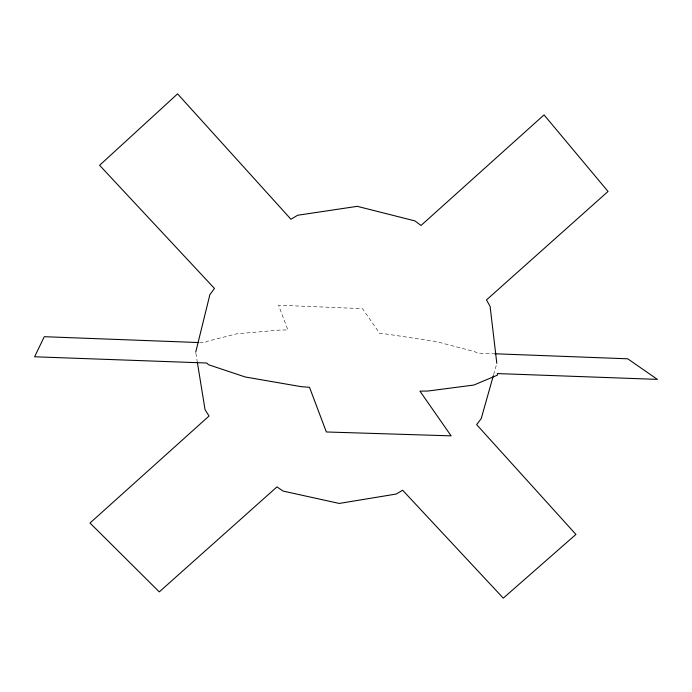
<?xml version="1.0" encoding="UTF-8"?>
<svg xmlns="http://www.w3.org/2000/svg" width="692" height="692" viewBox="0 0 692 692"><rect width="100%" height="100%" fill="white"/><g stroke="black" fill="none" stroke-linecap="round" stroke-linejoin="round"><path stroke-width="0.52" stroke-dasharray="3.46 2.59" d="M493.638 374.64L496.527 364.39M199.772 342.592L205.169 342.791L206.51 341.459L236.872 333.812L281.116 329.954L287.889 329.98L278.556 305.207L362.487 308.658L379.847 333.579L386.785 334.089L435.995 341.519L474.651 351.64L477.428 353.11L493.526 353.716M195.888 353.257L197.09 360.714"/><path stroke-width="1.04" d="M195.715 352.193L209.875 294.68L214.477 288.469L99.605 165.302L177.567 93.861L290.96 219.26L297.655 215.247L357.297 206.337L414.949 220.912L421.004 225.497L544.05 114.898L608.034 191.459L486.459 299.947L490.109 306.366L496.821 363.369M493.344 375.661L481.199 418.695L476.632 424.611L575.926 534.423L503.274 598.139L402.632 490.221L396.222 494.045L339.21 503.439L283.011 491.061L276.982 486.874L159.29 591.885L90.003 523.022L209.053 416.013L205.048 409.69L197.263 361.778M198.69 342.549L44.279 336.701L34.6 356.778L206.744 363.023L208.439 364.693L245.158 376.967L301.124 386.655L309.506 387.304L326.347 431.972L451.106 435.856L419.949 391.136L427.786 391.049L473.873 385.037L497.436 375.142L497.358 373.576L657.4 379.38L627.705 358.802L494.598 353.759"/></g></svg>
